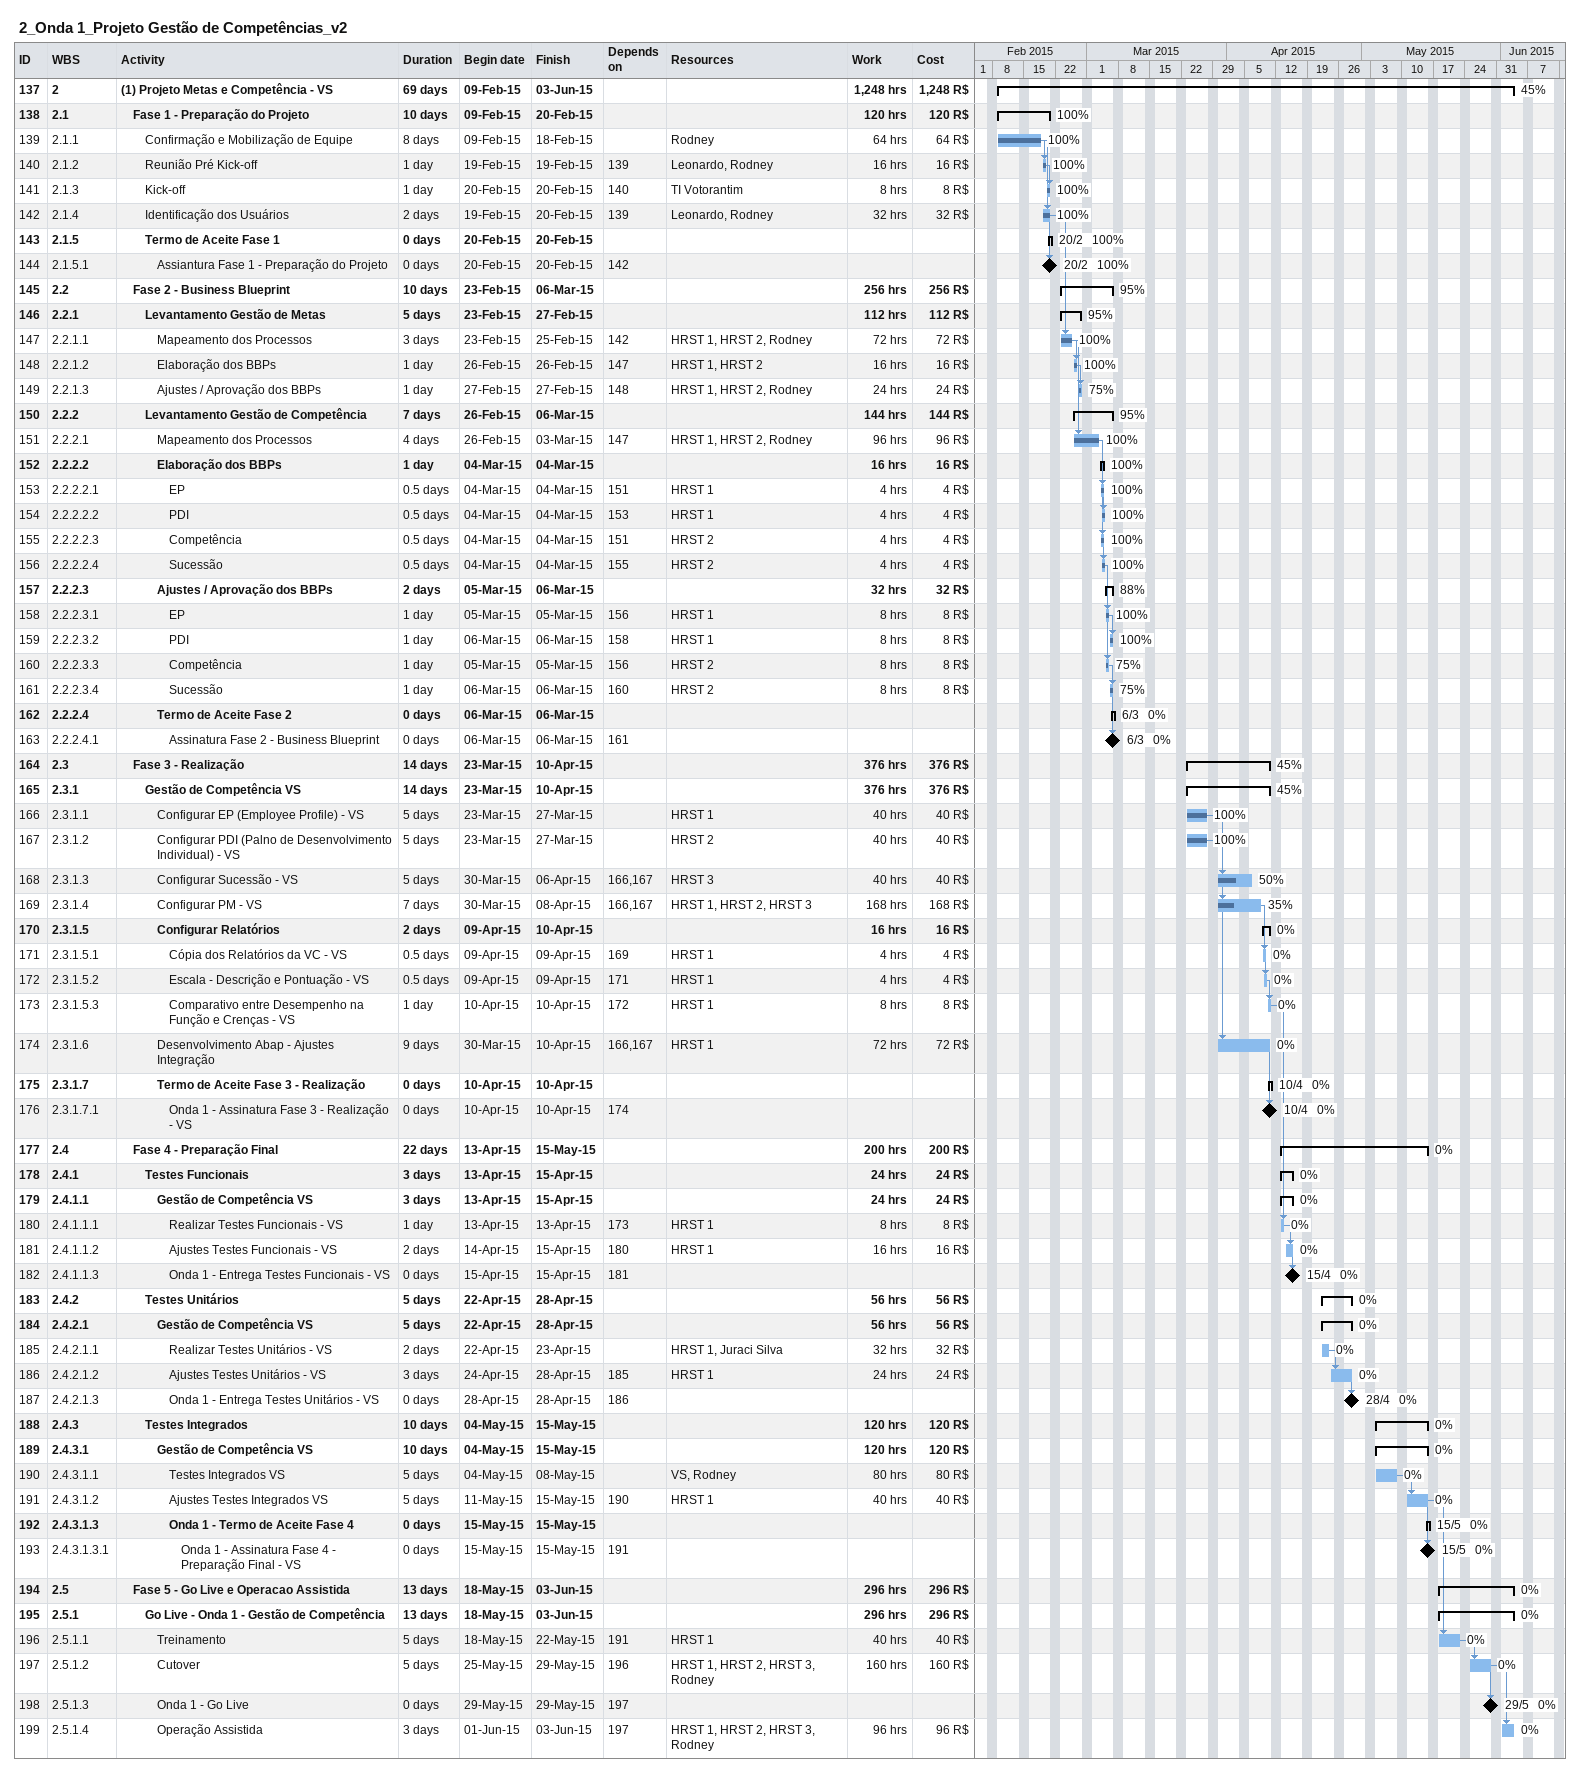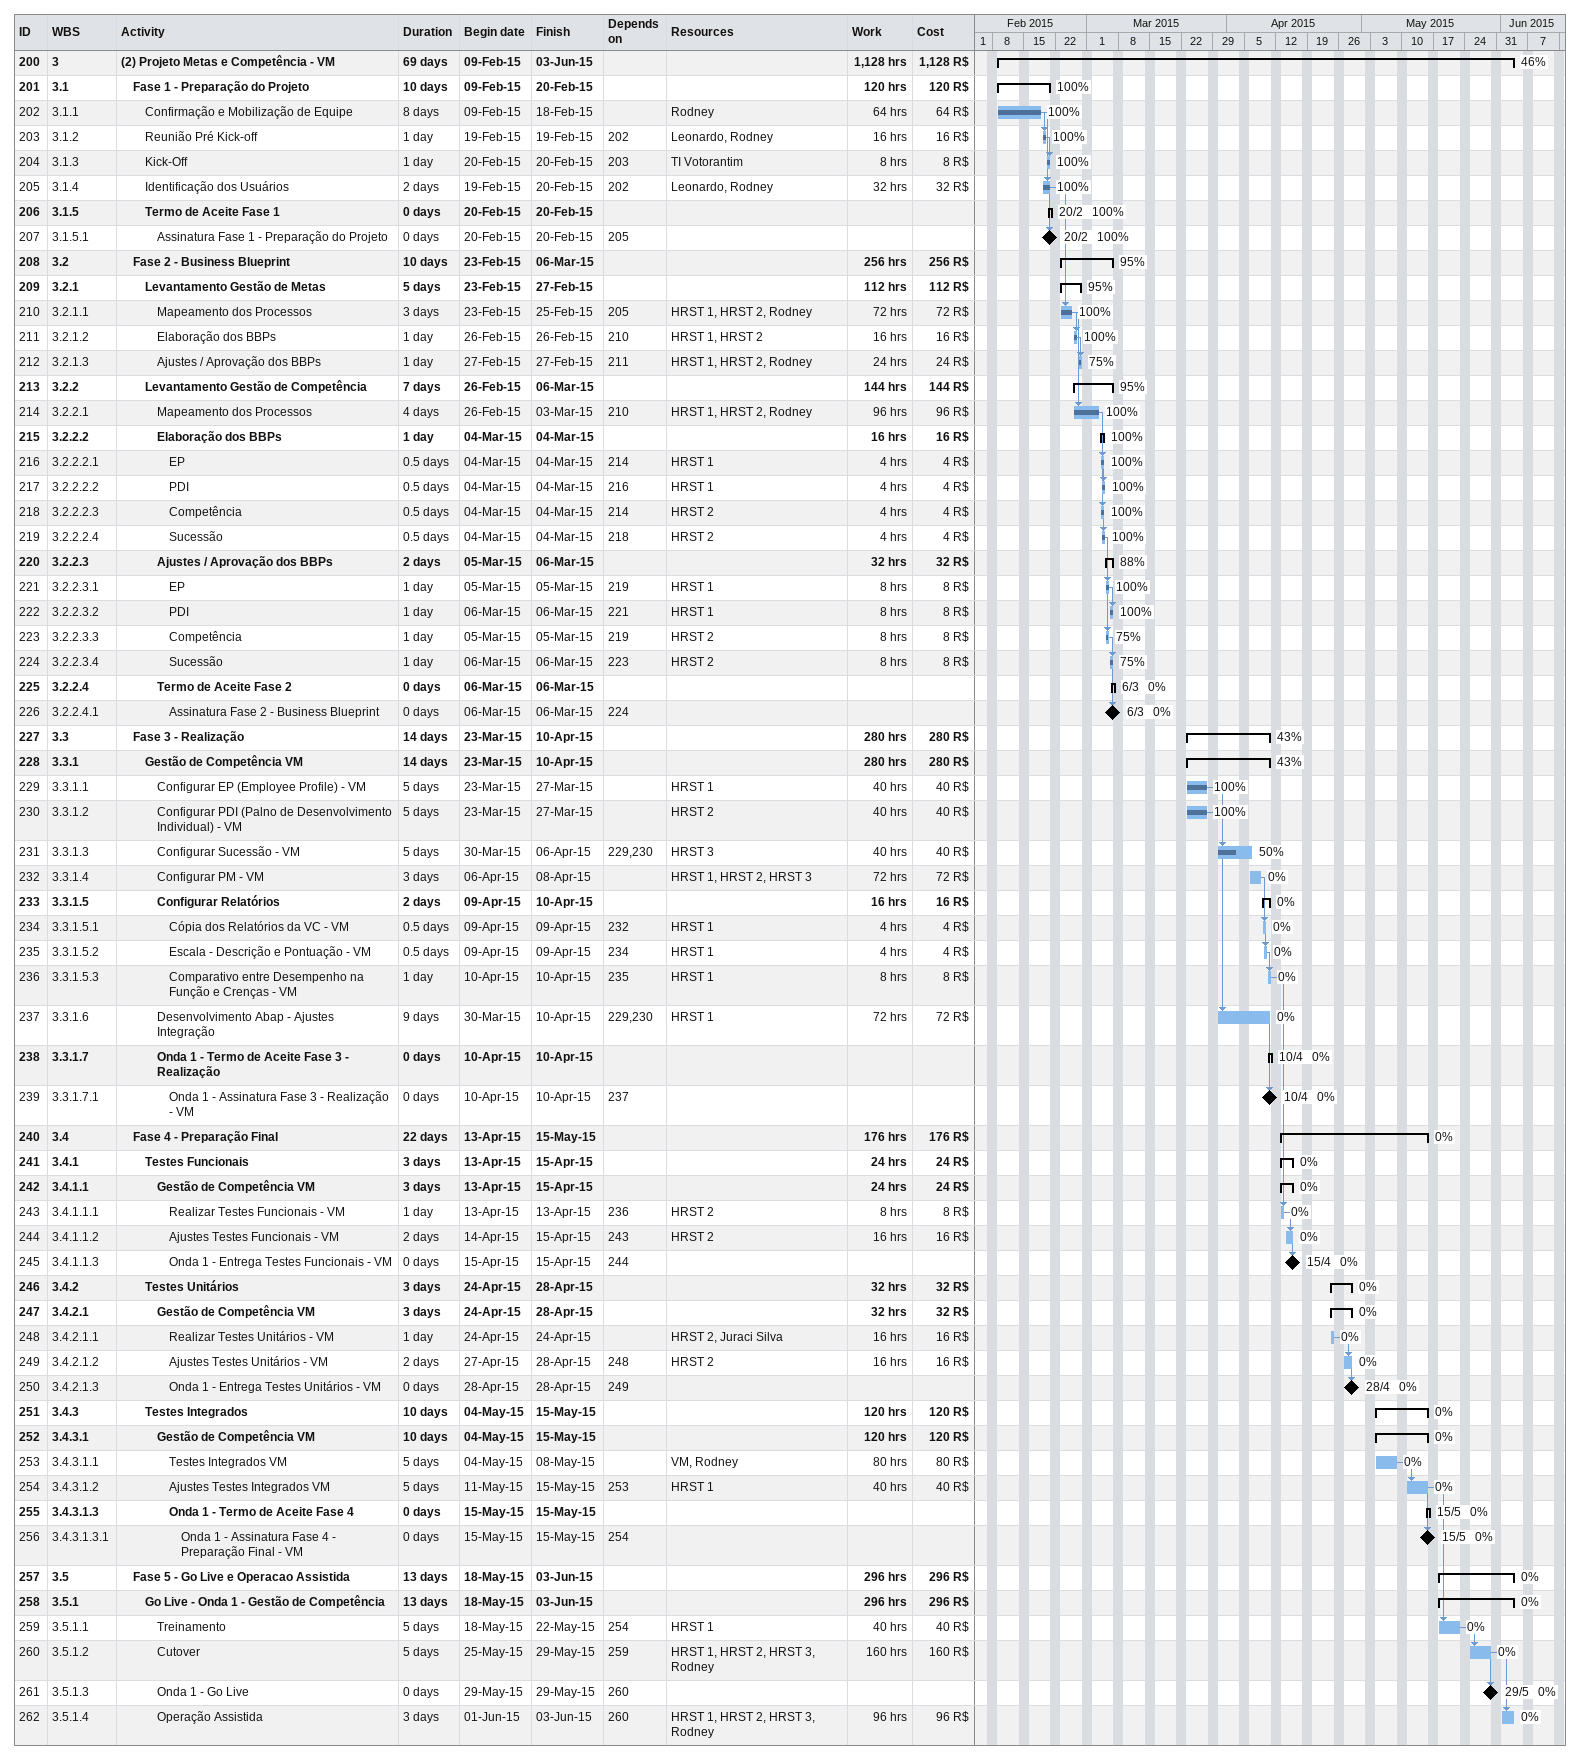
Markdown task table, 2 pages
2_Onda 1_Projeto Gestão de Competências_v2

| ID | WBS | Task | Duration | Start | Finish | Predecessors | Resources | % complete | Work (h) | Cost (R$) |
|---|---|---|---|---|---|---|---|---|---|---|
| 137 | 2 | **(1) Projeto Metas e Competência - VS** | 69d | 2015-02-09 | 2015-06-03 |  |  | 45 | 1248 | 1248 |
| 138 | 2.1 | **Fase 1 - Preparação do Projeto** | 10d | 2015-02-09 | 2015-02-20 |  |  | 100 | 120 | 120 |
| 139 | 2.1.1 | Confirmação e Mobilização de Equipe | 8d | 2015-02-09 | 2015-02-18 |  | Rodney | 100 | 64 | 64 |
| 140 | 2.1.2 | Reunião Pré Kick-off | 1d | 2015-02-19 | 2015-02-19 | 139 | Leonardo, Rodney | 100 | 16 | 16 |
| 141 | 2.1.3 | Kick-off | 1d | 2015-02-20 | 2015-02-20 | 140 | TI Votorantim | 100 | 8 | 8 |
| 142 | 2.1.4 | Identificação dos Usuários | 2d | 2015-02-19 | 2015-02-20 | 139 | Leonardo, Rodney | 100 | 32 | 32 |
| 143 | 2.1.5 | **Termo de Aceite Fase 1** | 0d | 2015-02-20 | 2015-02-20 |  |  | 100 |  |  |
| 144 | 2.1.5.1 | Assiantura Fase 1 - Preparação do Projeto | 0d | 2015-02-20 | 2015-02-20 | 142 |  | 100 |  |  |
| 145 | 2.2 | **Fase 2 - Business Blueprint** | 10d | 2015-02-23 | 2015-03-06 |  |  | 95 | 256 | 256 |
| 146 | 2.2.1 | **Levantamento Gestão de Metas** | 5d | 2015-02-23 | 2015-02-27 |  |  | 95 | 112 | 112 |
| 147 | 2.2.1.1 | Mapeamento dos Processos | 3d | 2015-02-23 | 2015-02-25 | 142 | HRST 1, HRST 2, Rodney | 100 | 72 | 72 |
| 148 | 2.2.1.2 | Elaboração dos BBPs | 1d | 2015-02-26 | 2015-02-26 | 147 | HRST 1, HRST 2 | 100 | 16 | 16 |
| 149 | 2.2.1.3 | Ajustes / Aprovação dos BBPs | 1d | 2015-02-27 | 2015-02-27 | 148 | HRST 1, HRST 2, Rodney | 75 | 24 | 24 |
| 150 | 2.2.2 | **Levantamento Gestão de Competência** | 7d | 2015-02-26 | 2015-03-06 |  |  | 95 | 144 | 144 |
| 151 | 2.2.2.1 | Mapeamento dos Processos | 4d | 2015-02-26 | 2015-03-03 | 147 | HRST 1, HRST 2, Rodney | 100 | 96 | 96 |
| 152 | 2.2.2.2 | **Elaboração dos BBPs** | 1d | 2015-03-04 | 2015-03-04 |  |  | 100 | 16 | 16 |
| 153 | 2.2.2.2.1 | EP | 0.5d | 2015-03-04 | 2015-03-04 | 151 | HRST 1 | 100 | 4 | 4 |
| 154 | 2.2.2.2.2 | PDI | 0.5d | 2015-03-04 | 2015-03-04 | 153 | HRST 1 | 100 | 4 | 4 |
| 155 | 2.2.2.2.3 | Competência | 0.5d | 2015-03-04 | 2015-03-04 | 151 | HRST 2 | 100 | 4 | 4 |
| 156 | 2.2.2.2.4 | Sucessão | 0.5d | 2015-03-04 | 2015-03-04 | 155 | HRST 2 | 100 | 4 | 4 |
| 157 | 2.2.2.3 | **Ajustes / Aprovação dos BBPs** | 2d | 2015-03-05 | 2015-03-06 |  |  | 88 | 32 | 32 |
| 158 | 2.2.2.3.1 | EP | 1d | 2015-03-05 | 2015-03-05 | 156 | HRST 1 | 100 | 8 | 8 |
| 159 | 2.2.2.3.2 | PDI | 1d | 2015-03-06 | 2015-03-06 | 158 | HRST 1 | 100 | 8 | 8 |
| 160 | 2.2.2.3.3 | Competência | 1d | 2015-03-05 | 2015-03-05 | 156 | HRST 2 | 75 | 8 | 8 |
| 161 | 2.2.2.3.4 | Sucessão | 1d | 2015-03-06 | 2015-03-06 | 160 | HRST 2 | 75 | 8 | 8 |
| 162 | 2.2.2.4 | **Termo de Aceite Fase 2** | 0d | 2015-03-06 | 2015-03-06 |  |  | 0 |  |  |
| 163 | 2.2.2.4.1 | Assinatura Fase 2 - Business Blueprint | 0d | 2015-03-06 | 2015-03-06 | 161 |  | 0 |  |  |
| 164 | 2.3 | **Fase 3 - Realização** | 14d | 2015-03-23 | 2015-04-10 |  |  | 45 | 376 | 376 |
| 165 | 2.3.1 | **Gestão de Competência VS** | 14d | 2015-03-23 | 2015-04-10 |  |  | 45 | 376 | 376 |
| 166 | 2.3.1.1 | Configurar EP (Employee Profile) - VS | 5d | 2015-03-23 | 2015-03-27 |  | HRST 1 | 100 | 40 | 40 |
| 167 | 2.3.1.2 | Configurar PDI (Palno de Desenvolvimento Individual) - VS | 5d | 2015-03-23 | 2015-03-27 |  | HRST 2 | 100 | 40 | 40 |
| 168 | 2.3.1.3 | Configurar Sucessão - VS | 5d | 2015-03-30 | 2015-04-06 | 166, 167 | HRST 3 | 50 | 40 | 40 |
| 169 | 2.3.1.4 | Configurar PM - VS | 7d | 2015-03-30 | 2015-04-08 | 166, 167 | HRST 1, HRST 2, HRST 3 | 35 | 168 | 168 |
| 170 | 2.3.1.5 | **Configurar Relatórios** | 2d | 2015-04-09 | 2015-04-10 |  |  | 0 | 16 | 16 |
| 171 | 2.3.1.5.1 | Cópia dos Relatórios da VC - VS | 0.5d | 2015-04-09 | 2015-04-09 | 169 | HRST 1 | 0 | 4 | 4 |
| 172 | 2.3.1.5.2 | Escala - Descrição e Pontuação - VS | 0.5d | 2015-04-09 | 2015-04-09 | 171 | HRST 1 | 0 | 4 | 4 |
| 173 | 2.3.1.5.3 | Comparativo entre Desempenho na Função e Crenças - VS | 1d | 2015-04-10 | 2015-04-10 | 172 | HRST 1 | 0 | 8 | 8 |
| 174 | 2.3.1.6 | Desenvolvimento Abap - Ajustes Integração | 9d | 2015-03-30 | 2015-04-10 | 166, 167 | HRST 1 | 0 | 72 | 72 |
| 175 | 2.3.1.7 | **Termo de Aceite Fase 3 - Realização** | 0d | 2015-04-10 | 2015-04-10 |  |  | 0 |  |  |
| 176 | 2.3.1.7.1 | Onda 1 - Assinatura Fase 3 - Realização - VS | 0d | 2015-04-10 | 2015-04-10 | 174 |  | 0 |  |  |
| 177 | 2.4 | **Fase 4 - Preparação Final** | 22d | 2015-04-13 | 2015-05-15 |  |  | 0 | 200 | 200 |
| 178 | 2.4.1 | **Testes Funcionais** | 3d | 2015-04-13 | 2015-04-15 |  |  | 0 | 24 | 24 |
| 179 | 2.4.1.1 | **Gestão de Competência VS** | 3d | 2015-04-13 | 2015-04-15 |  |  | 0 | 24 | 24 |
| 180 | 2.4.1.1.1 | Realizar Testes Funcionais - VS | 1d | 2015-04-13 | 2015-04-13 | 173 | HRST 1 | 0 | 8 | 8 |
| 181 | 2.4.1.1.2 | Ajustes Testes Funcionais - VS | 2d | 2015-04-14 | 2015-04-15 | 180 | HRST 1 | 0 | 16 | 16 |
| 182 | 2.4.1.1.3 | Onda 1 - Entrega Testes Funcionais - VS | 0d | 2015-04-15 | 2015-04-15 | 181 |  | 0 |  |  |
| 183 | 2.4.2 | **Testes Unitários** | 5d | 2015-04-22 | 2015-04-28 |  |  | 0 | 56 | 56 |
| 184 | 2.4.2.1 | **Gestão de Competência VS** | 5d | 2015-04-22 | 2015-04-28 |  |  | 0 | 56 | 56 |
| 185 | 2.4.2.1.1 | Realizar Testes Unitários - VS | 2d | 2015-04-22 | 2015-04-23 |  | HRST 1, Juraci Silva | 0 | 32 | 32 |
| 186 | 2.4.2.1.2 | Ajustes Testes Unitários - VS | 3d | 2015-04-24 | 2015-04-28 | 185 | HRST 1 | 0 | 24 | 24 |
| 187 | 2.4.2.1.3 | Onda 1 - Entrega Testes Unitários - VS | 0d | 2015-04-28 | 2015-04-28 | 186 |  | 0 |  |  |
| 188 | 2.4.3 | **Testes Integrados** | 10d | 2015-05-04 | 2015-05-15 |  |  | 0 | 120 | 120 |
| 189 | 2.4.3.1 | **Gestão de Competência VS** | 10d | 2015-05-04 | 2015-05-15 |  |  | 0 | 120 | 120 |
| 190 | 2.4.3.1.1 | Testes Integrados VS | 5d | 2015-05-04 | 2015-05-08 |  | VS, Rodney | 0 | 80 | 80 |
| 191 | 2.4.3.1.2 | Ajustes Testes Integrados VS | 5d | 2015-05-11 | 2015-05-15 | 190 | HRST 1 | 0 | 40 | 40 |
| 192 | 2.4.3.1.3 | **Onda 1 - Termo de Aceite Fase 4** | 0d | 2015-05-15 | 2015-05-15 |  |  | 0 |  |  |
| 193 | 2.4.3.1.3.1 | Onda 1 - Assinatura Fase 4 - Preparação Final - VS | 0d | 2015-05-15 | 2015-05-15 | 191 |  | 0 |  |  |
| 194 | 2.5 | **Fase 5 - Go Live e Operacao Assistida** | 13d | 2015-05-18 | 2015-06-03 |  |  | 0 | 296 | 296 |
| 195 | 2.5.1 | **Go Live - Onda 1 - Gestão de Competência** | 13d | 2015-05-18 | 2015-06-03 |  |  | 0 | 296 | 296 |
| 196 | 2.5.1.1 | Treinamento | 5d | 2015-05-18 | 2015-05-22 | 191 | HRST 1 | 0 | 40 | 40 |
| 197 | 2.5.1.2 | Cutover | 5d | 2015-05-25 | 2015-05-29 | 196 | HRST 1, HRST 2, HRST 3, Rodney | 0 | 160 | 160 |
| 198 | 2.5.1.3 | Onda 1 - Go Live | 0d | 2015-05-29 | 2015-05-29 | 197 |  | 0 |  |  |
| 199 | 2.5.1.4 | Operação Assistida | 3d | 2015-06-01 | 2015-06-03 | 197 | HRST 1, HRST 2, HRST 3, Rodney | 0 | 96 | 96 |
| 200 | 3 | **(2) Projeto Metas e Competência - VM** | 69d | 2015-02-09 | 2015-06-03 |  |  | 46 | 1128 | 1128 |
| 201 | 3.1 | **Fase 1 - Preparação do Projeto** | 10d | 2015-02-09 | 2015-02-20 |  |  | 100 | 120 | 120 |
| 202 | 3.1.1 | Confirmação e Mobilização de Equipe | 8d | 2015-02-09 | 2015-02-18 |  | Rodney | 100 | 64 | 64 |
| 203 | 3.1.2 | Reunião Pré Kick-off | 1d | 2015-02-19 | 2015-02-19 | 202 | Leonardo, Rodney | 100 | 16 | 16 |
| 204 | 3.1.3 | Kick-Off | 1d | 2015-02-20 | 2015-02-20 | 203 | TI Votorantim | 100 | 8 | 8 |
| 205 | 3.1.4 | Identificação dos Usuários | 2d | 2015-02-19 | 2015-02-20 | 202 | Leonardo, Rodney | 100 | 32 | 32 |
| 206 | 3.1.5 | **Termo de Aceite Fase 1** | 0d | 2015-02-20 | 2015-02-20 |  |  | 100 |  |  |
| 207 | 3.1.5.1 | Assinatura Fase 1 - Preparação do Projeto | 0d | 2015-02-20 | 2015-02-20 | 205 |  | 100 |  |  |
| 208 | 3.2 | **Fase 2 - Business Blueprint** | 10d | 2015-02-23 | 2015-03-06 |  |  | 95 | 256 | 256 |
| 209 | 3.2.1 | **Levantamento Gestão de Metas** | 5d | 2015-02-23 | 2015-02-27 |  |  | 95 | 112 | 112 |
| 210 | 3.2.1.1 | Mapeamento dos Processos | 3d | 2015-02-23 | 2015-02-25 | 205 | HRST 1, HRST 2, Rodney | 100 | 72 | 72 |
| 211 | 3.2.1.2 | Elaboração dos BBPs | 1d | 2015-02-26 | 2015-02-26 | 210 | HRST 1, HRST 2 | 100 | 16 | 16 |
| 212 | 3.2.1.3 | Ajustes / Aprovação dos BBPs | 1d | 2015-02-27 | 2015-02-27 | 211 | HRST 1, HRST 2, Rodney | 75 | 24 | 24 |
| 213 | 3.2.2 | **Levantamento Gestão de Competência** | 7d | 2015-02-26 | 2015-03-06 |  |  | 95 | 144 | 144 |
| 214 | 3.2.2.1 | Mapeamento dos Processos | 4d | 2015-02-26 | 2015-03-03 | 210 | HRST 1, HRST 2, Rodney | 100 | 96 | 96 |
| 215 | 3.2.2.2 | **Elaboração dos BBPs** | 1d | 2015-03-04 | 2015-03-04 |  |  | 100 | 16 | 16 |
| 216 | 3.2.2.2.1 | EP | 0.5d | 2015-03-04 | 2015-03-04 | 214 | HRST 1 | 100 | 4 | 4 |
| 217 | 3.2.2.2.2 | PDI | 0.5d | 2015-03-04 | 2015-03-04 | 216 | HRST 1 | 100 | 4 | 4 |
| 218 | 3.2.2.2.3 | Competência | 0.5d | 2015-03-04 | 2015-03-04 | 214 | HRST 2 | 100 | 4 | 4 |
| 219 | 3.2.2.2.4 | Sucessão | 0.5d | 2015-03-04 | 2015-03-04 | 218 | HRST 2 | 100 | 4 | 4 |
| 220 | 3.2.2.3 | **Ajustes / Aprovação dos BBPs** | 2d | 2015-03-05 | 2015-03-06 |  |  | 88 | 32 | 32 |
| 221 | 3.2.2.3.1 | EP | 1d | 2015-03-05 | 2015-03-05 | 219 | HRST 1 | 100 | 8 | 8 |
| 222 | 3.2.2.3.2 | PDI | 1d | 2015-03-06 | 2015-03-06 | 221 | HRST 1 | 100 | 8 | 8 |
| 223 | 3.2.2.3.3 | Competência | 1d | 2015-03-05 | 2015-03-05 | 219 | HRST 2 | 75 | 8 | 8 |
| 224 | 3.2.2.3.4 | Sucessão | 1d | 2015-03-06 | 2015-03-06 | 223 | HRST 2 | 75 | 8 | 8 |
| 225 | 3.2.2.4 | **Termo de Aceite Fase 2** | 0d | 2015-03-06 | 2015-03-06 |  |  | 0 |  |  |
| 226 | 3.2.2.4.1 | Assinatura Fase 2 - Business Blueprint | 0d | 2015-03-06 | 2015-03-06 | 224 |  | 0 |  |  |
| 227 | 3.3 | **Fase 3 - Realização** | 14d | 2015-03-23 | 2015-04-10 |  |  | 43 | 280 | 280 |
| 228 | 3.3.1 | **Gestão de Competência VM** | 14d | 2015-03-23 | 2015-04-10 |  |  | 43 | 280 | 280 |
| 229 | 3.3.1.1 | Configurar EP (Employee Profile) - VM | 5d | 2015-03-23 | 2015-03-27 |  | HRST 1 | 100 | 40 | 40 |
| 230 | 3.3.1.2 | Configurar PDI (Palno de Desenvolvimento Individual) - VM | 5d | 2015-03-23 | 2015-03-27 |  | HRST 2 | 100 | 40 | 40 |
| 231 | 3.3.1.3 | Configurar Sucessão - VM | 5d | 2015-03-30 | 2015-04-06 | 229, 230 | HRST 3 | 50 | 40 | 40 |
| 232 | 3.3.1.4 | Configurar PM - VM | 3d | 2015-04-06 | 2015-04-08 |  | HRST 1, HRST 2, HRST 3 | 0 | 72 | 72 |
| 233 | 3.3.1.5 | **Configurar Relatórios** | 2d | 2015-04-09 | 2015-04-10 |  |  | 0 | 16 | 16 |
| 234 | 3.3.1.5.1 | Cópia dos Relatórios da VC - VM | 0.5d | 2015-04-09 | 2015-04-09 | 232 | HRST 1 | 0 | 4 | 4 |
| 235 | 3.3.1.5.2 | Escala - Descrição e Pontuação - VM | 0.5d | 2015-04-09 | 2015-04-09 | 234 | HRST 1 | 0 | 4 | 4 |
| 236 | 3.3.1.5.3 | Comparativo entre Desempenho na Função e Crenças - VM | 1d | 2015-04-10 | 2015-04-10 | 235 | HRST 1 | 0 | 8 | 8 |
| 237 | 3.3.1.6 | Desenvolvimento Abap - Ajustes Integração | 9d | 2015-03-30 | 2015-04-10 | 229, 230 | HRST 1 | 0 | 72 | 72 |
| 238 | 3.3.1.7 | **Onda 1 - Termo de Aceite Fase 3 - Realização** | 0d | 2015-04-10 | 2015-04-10 |  |  | 0 |  |  |
| 239 | 3.3.1.7.1 | Onda 1 - Assinatura Fase 3 - Realização - VM | 0d | 2015-04-10 | 2015-04-10 | 237 |  | 0 |  |  |
| 240 | 3.4 | **Fase 4 - Preparação Final** | 22d | 2015-04-13 | 2015-05-15 |  |  | 0 | 176 | 176 |
| 241 | 3.4.1 | **Testes Funcionais** | 3d | 2015-04-13 | 2015-04-15 |  |  | 0 | 24 | 24 |
| 242 | 3.4.1.1 | **Gestão de Competência VM** | 3d | 2015-04-13 | 2015-04-15 |  |  | 0 | 24 | 24 |
| 243 | 3.4.1.1.1 | Realizar Testes Funcionais - VM | 1d | 2015-04-13 | 2015-04-13 | 236 | HRST 2 | 0 | 8 | 8 |
| 244 | 3.4.1.1.2 | Ajustes Testes Funcionais - VM | 2d | 2015-04-14 | 2015-04-15 | 243 | HRST 2 | 0 | 16 | 16 |
| 245 | 3.4.1.1.3 | Onda 1 - Entrega Testes Funcionais - VM | 0d | 2015-04-15 | 2015-04-15 | 244 |  | 0 |  |  |
| 246 | 3.4.2 | **Testes Unitários** | 3d | 2015-04-24 | 2015-04-28 |  |  | 0 | 32 | 32 |
| 247 | 3.4.2.1 | **Gestão de Competência VM** | 3d | 2015-04-24 | 2015-04-28 |  |  | 0 | 32 | 32 |
| 248 | 3.4.2.1.1 | Realizar Testes Unitários - VM | 1d | 2015-04-24 | 2015-04-24 |  | HRST 2, Juraci Silva | 0 | 16 | 16 |
| 249 | 3.4.2.1.2 | Ajustes Testes Unitários - VM | 2d | 2015-04-27 | 2015-04-28 | 248 | HRST 2 | 0 | 16 | 16 |
| 250 | 3.4.2.1.3 | Onda 1 - Entrega Testes Unitários - VM | 0d | 2015-04-28 | 2015-04-28 | 249 |  | 0 |  |  |
| 251 | 3.4.3 | **Testes Integrados** | 10d | 2015-05-04 | 2015-05-15 |  |  | 0 | 120 | 120 |
| 252 | 3.4.3.1 | **Gestão de Competência VM** | 10d | 2015-05-04 | 2015-05-15 |  |  | 0 | 120 | 120 |
| 253 | 3.4.3.1.1 | Testes Integrados VM | 5d | 2015-05-04 | 2015-05-08 |  | VM, Rodney | 0 | 80 | 80 |
| 254 | 3.4.3.1.2 | Ajustes Testes Integrados VM | 5d | 2015-05-11 | 2015-05-15 | 253 | HRST 1 | 0 | 40 | 40 |
| 255 | 3.4.3.1.3 | **Onda 1 - Termo de Aceite Fase 4** | 0d | 2015-05-15 | 2015-05-15 |  |  | 0 |  |  |
| 256 | 3.4.3.1.3.1 | Onda 1 - Assinatura Fase 4 - Preparação Final - VM | 0d | 2015-05-15 | 2015-05-15 | 254 |  | 0 |  |  |
| 257 | 3.5 | **Fase 5 - Go Live e Operacao Assistida** | 13d | 2015-05-18 | 2015-06-03 |  |  | 0 | 296 | 296 |
| 258 | 3.5.1 | **Go Live - Onda 1 - Gestão de Competência** | 13d | 2015-05-18 | 2015-06-03 |  |  | 0 | 296 | 296 |
| 259 | 3.5.1.1 | Treinamento | 5d | 2015-05-18 | 2015-05-22 | 254 | HRST 1 | 0 | 40 | 40 |
| 260 | 3.5.1.2 | Cutover | 5d | 2015-05-25 | 2015-05-29 | 259 | HRST 1, HRST 2, HRST 3, Rodney | 0 | 160 | 160 |
| 261 | 3.5.1.3 | Onda 1 - Go Live | 0d | 2015-05-29 | 2015-05-29 | 260 |  | 0 |  |  |
| 262 | 3.5.1.4 | Operação Assistida | 3d | 2015-06-01 | 2015-06-03 | 260 | HRST 1, HRST 2, HRST 3, Rodney | 0 | 96 | 96 |
